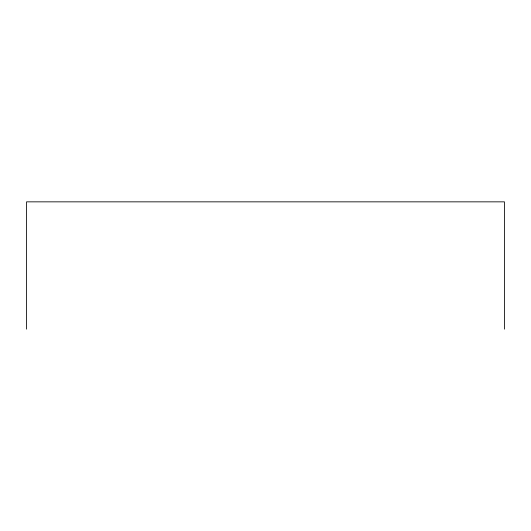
<?xml version="1.0" encoding="UTF-8"?>
<svg xmlns="http://www.w3.org/2000/svg" width="531" height="531" viewBox="0 0 531 531"><rect width="100%" height="100%" fill="white"/><g stroke="black" fill="none" stroke-linecap="round" stroke-linejoin="round"><path stroke-width="0.8" d="M504.45 329.154L504.45 201.846L26.55 201.846L26.55 329.154"/></g></svg>
